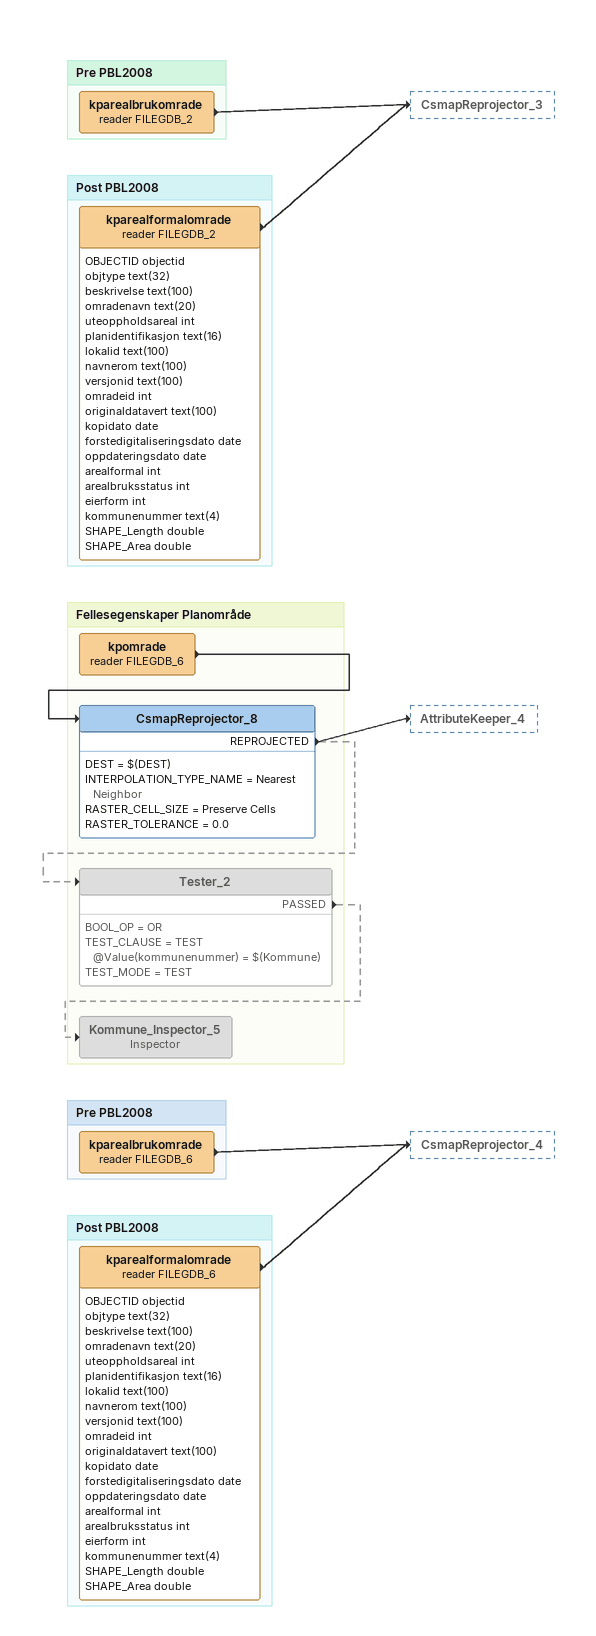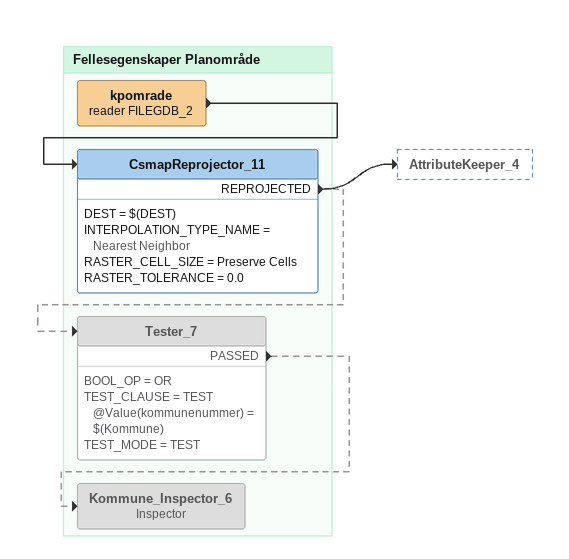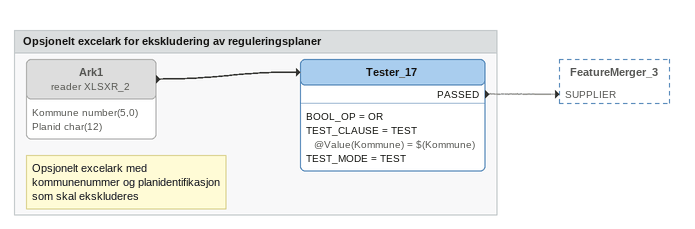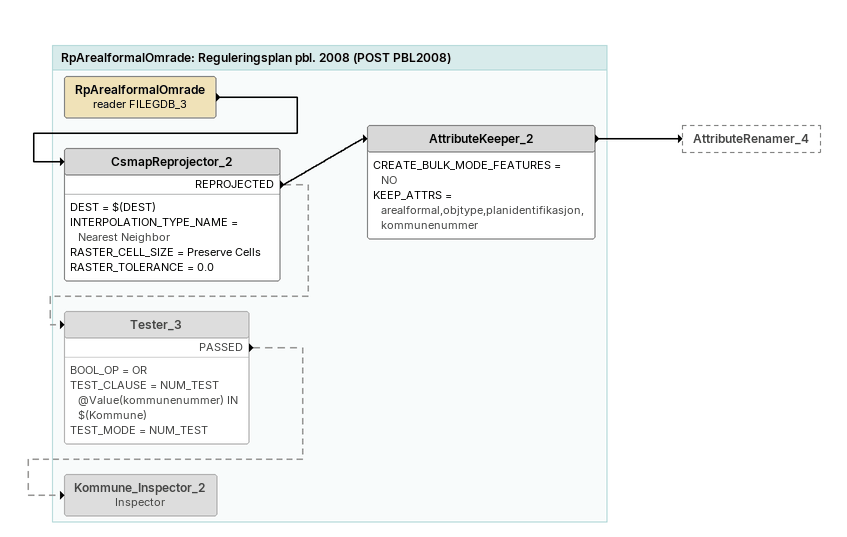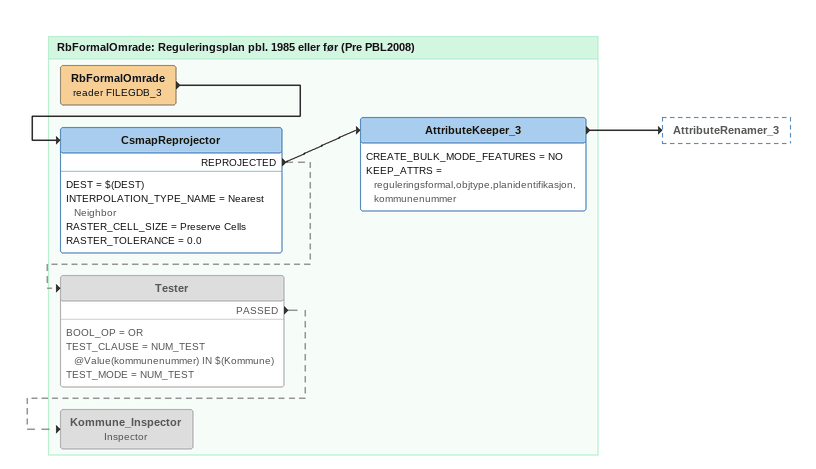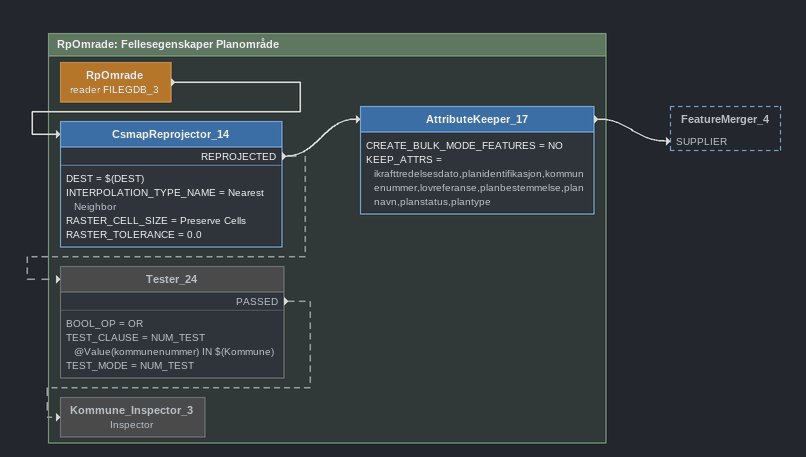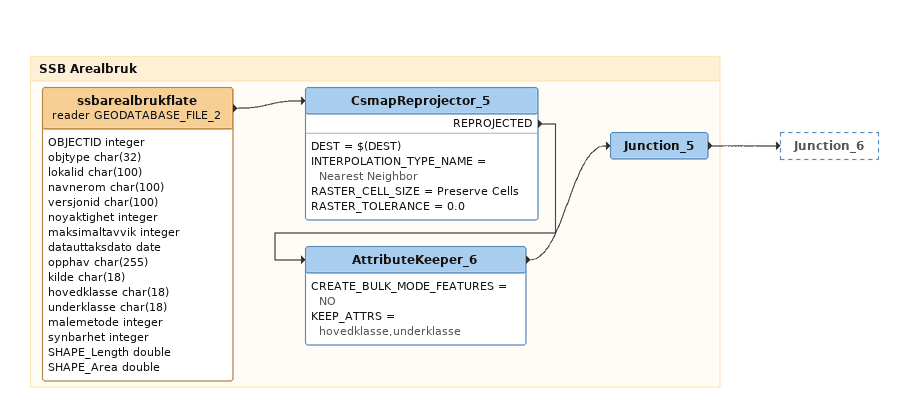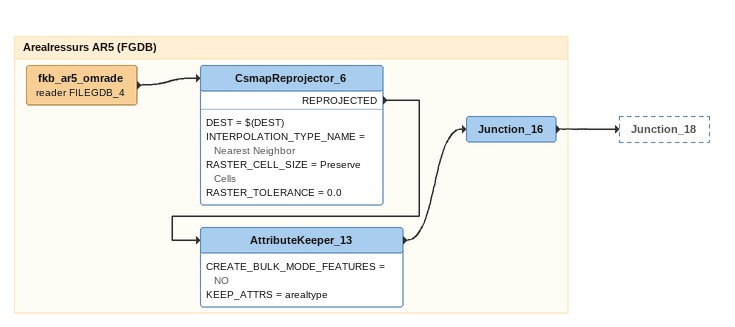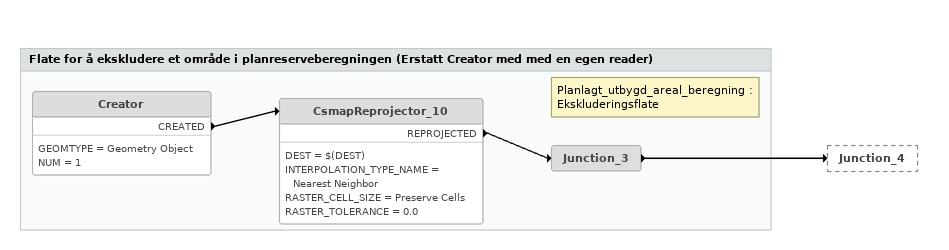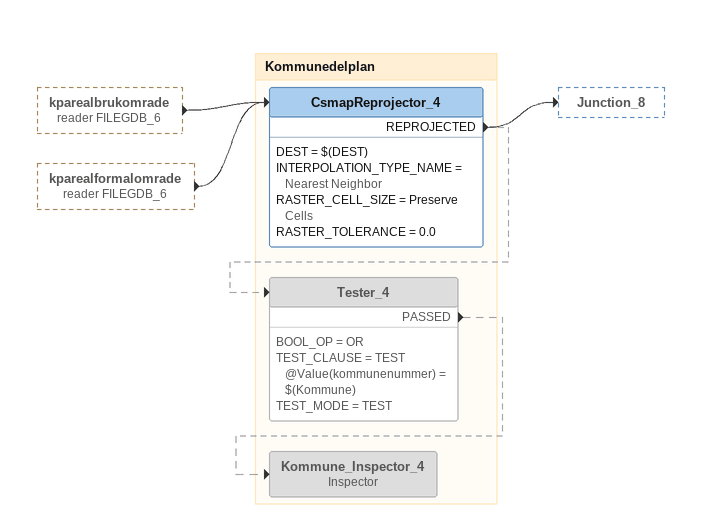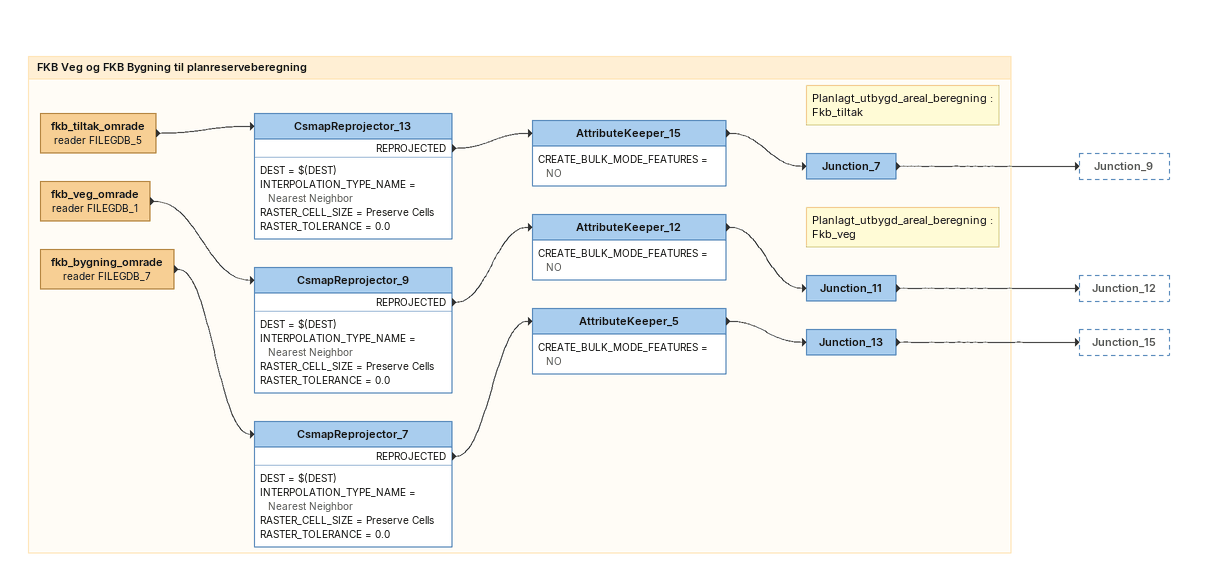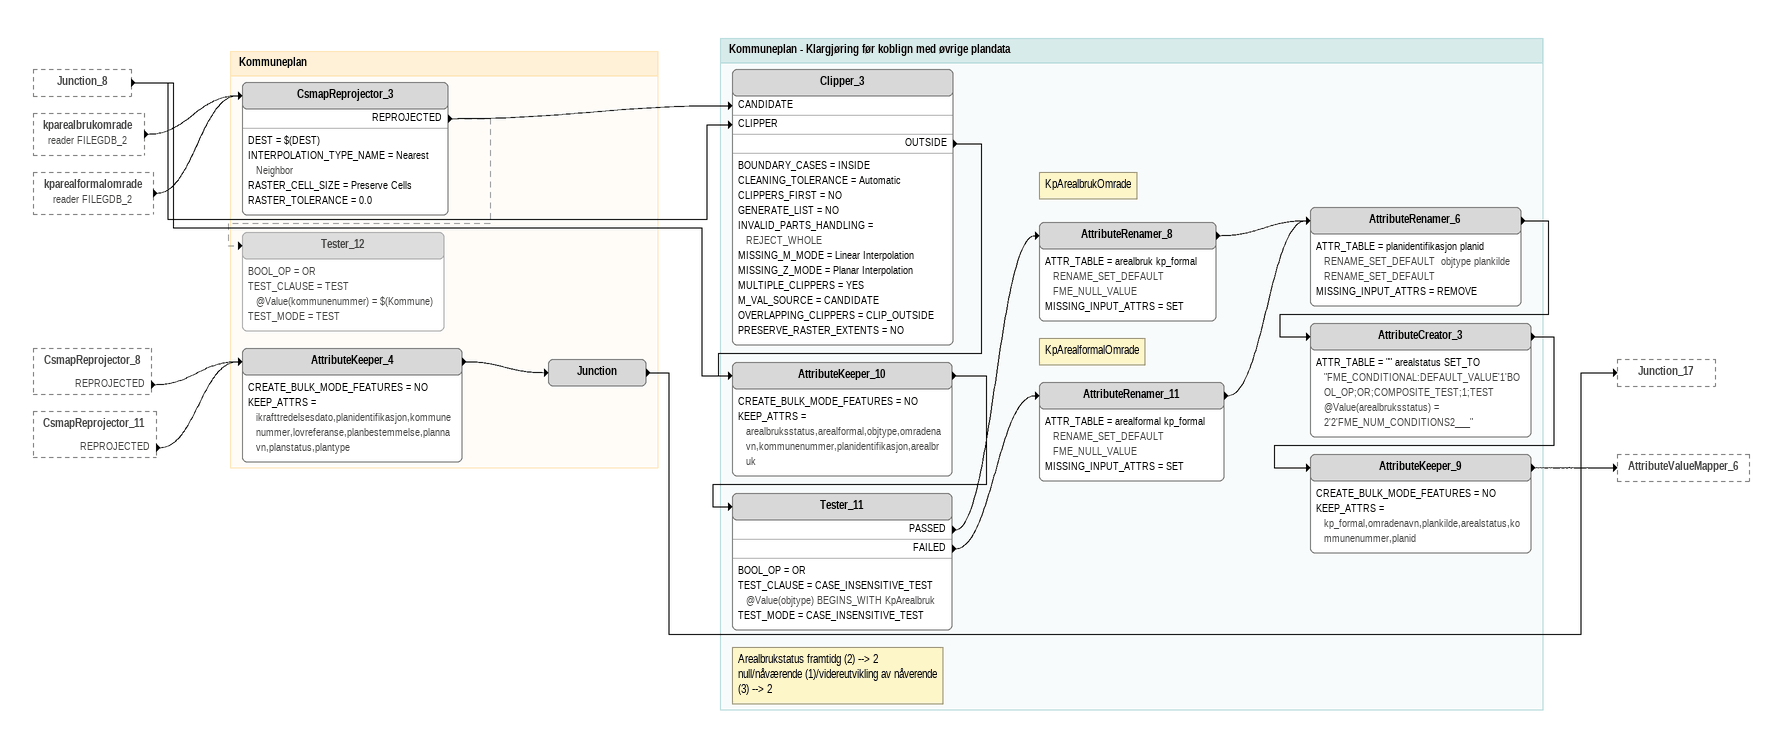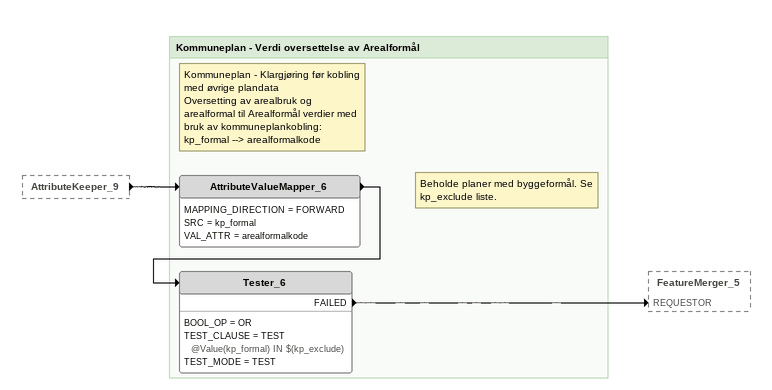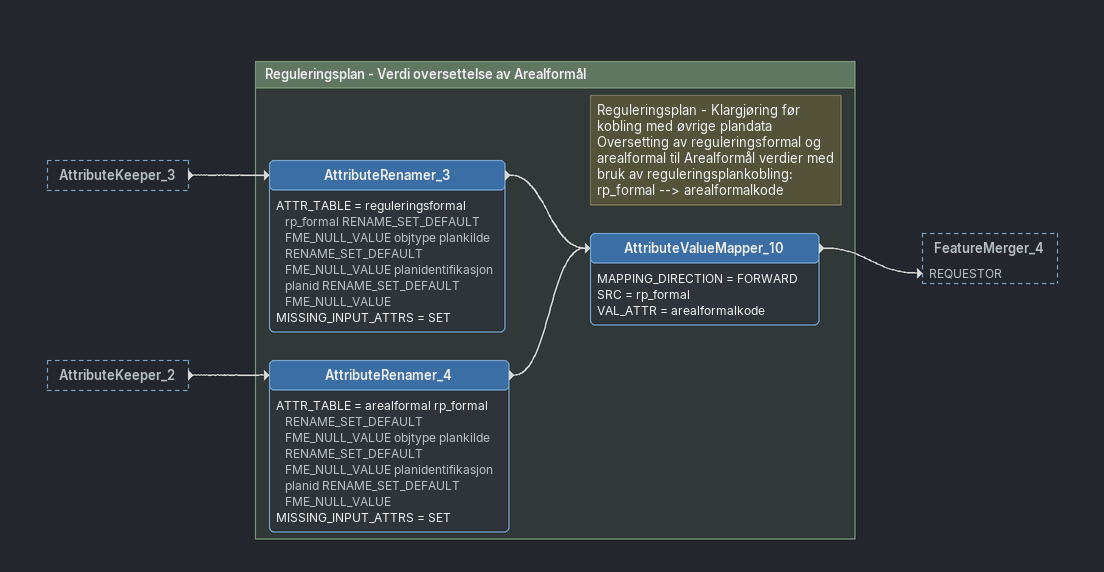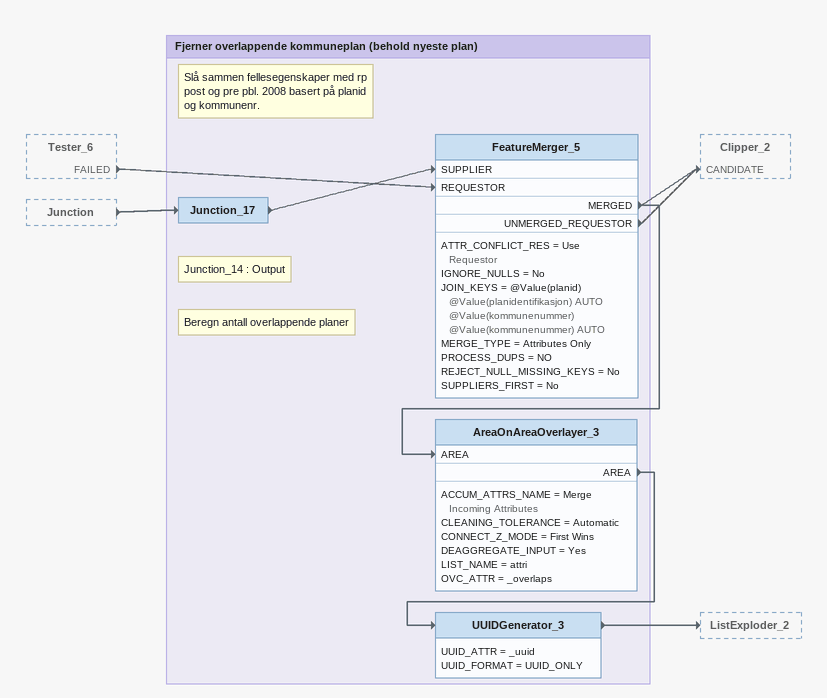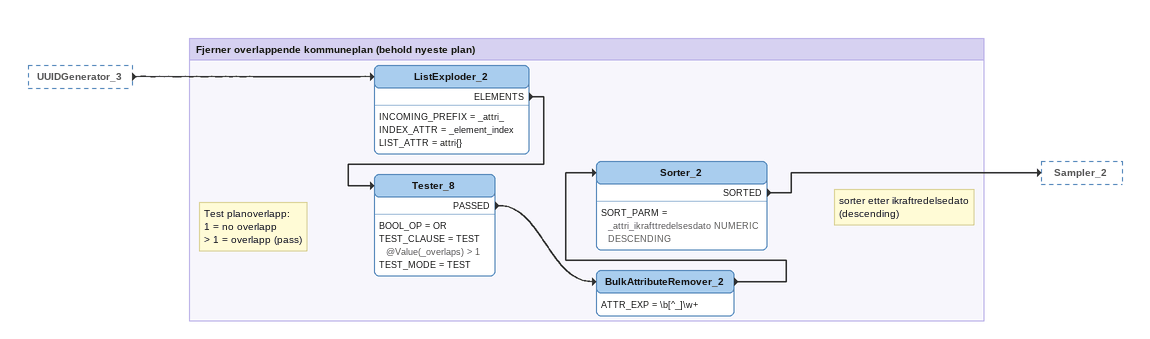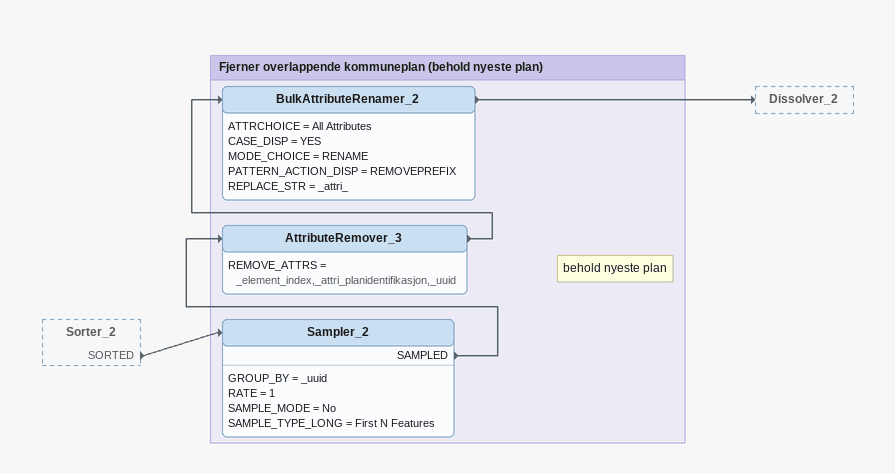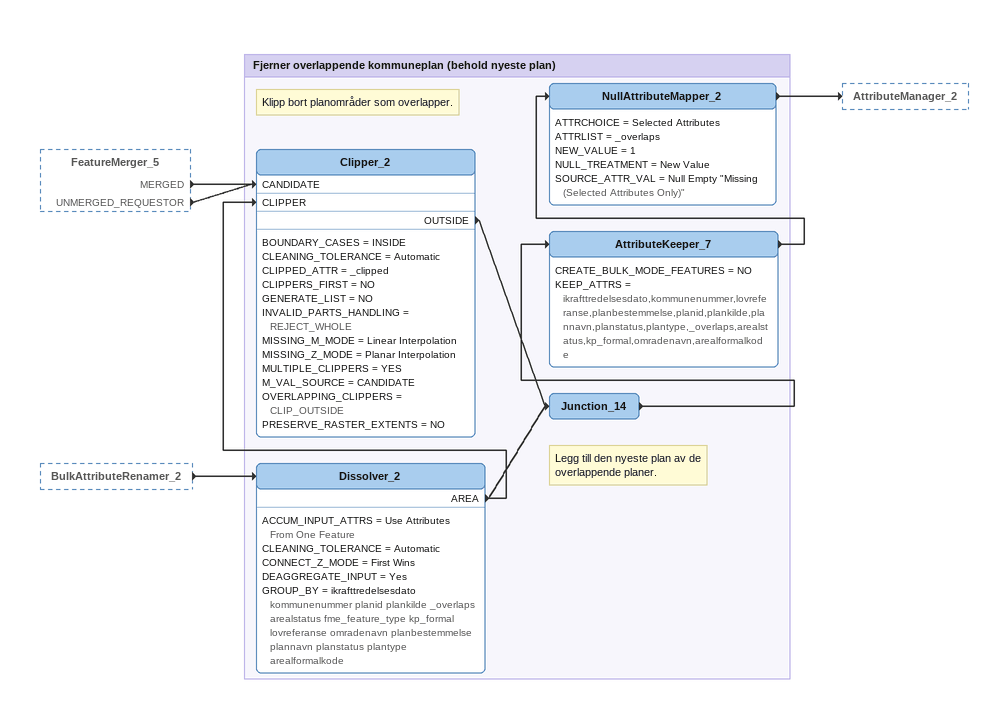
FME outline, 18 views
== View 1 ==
Bookmark: Pre PBL2008
kparealbrukomrade (reader FILEGDB_2)
    -> CsmapReprojector_3

Bookmark: Post PBL2008
kparealformalomrade (reader FILEGDB_2)
    attributes: OBJECTID objectid, objtype text(32), beskrivelse text(100), omradenavn text(20), uteoppholdsareal int, planidentifikasjon text(16), lokalid text(100), navnerom text(100), versjonid text(100), omradeid int, originaldatavert text(100), kopidato date, forstedigitaliseringsdato date, oppdateringsdato date, arealformal int, arealbruksstatus int, eierform int, kommunenummer text(4), SHAPE_Length double, SHAPE_Area double
    -> CsmapReprojector_3

Bookmark: Fellesegenskaper Planområde
kpomrade (reader FILEGDB_6)
    -> CsmapReprojector_8
CsmapReprojector_8
    DEST = $(DEST)
    INTERPOLATION_TYPE_NAME = Nearest Neighbor
    RASTER_CELL_SIZE = Preserve Cells
    RASTER_TOLERANCE = 0.0
    REPROJECTED -> Tester_2 [off]
    REPROJECTED -> AttributeKeeper_4
Tester_2 [off]
    BOOL_OP = OR
    TEST_CLAUSE = TEST @Value(kommunenummer) = $(Kommune)
    TEST_MODE = TEST
    PASSED -> Kommune_Inspector_5 [off]
Kommune_Inspector_5: Inspector [off]

Bookmark: Pre PBL2008
kparealbrukomrade (reader FILEGDB_6)
    -> CsmapReprojector_4

Bookmark: Post PBL2008
kparealformalomrade (reader FILEGDB_6)
    attributes: OBJECTID objectid, objtype text(32), beskrivelse text(100), omradenavn text(20), uteoppholdsareal int, planidentifikasjon text(16), lokalid text(100), navnerom text(100), versjonid text(100), omradeid int, originaldatavert text(100), kopidato date, forstedigitaliseringsdato date, oppdateringsdato date, arealformal int, arealbruksstatus int, eierform int, kommunenummer text(4), SHAPE_Length double, SHAPE_Area double
    -> CsmapReprojector_4

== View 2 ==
Bookmark: Fellesegenskaper Planområde
kpomrade (reader FILEGDB_2)
    -> CsmapReprojector_11
CsmapReprojector_11
    DEST = $(DEST)
    INTERPOLATION_TYPE_NAME = Nearest Neighbor
    RASTER_CELL_SIZE = Preserve Cells
    RASTER_TOLERANCE = 0.0
    REPROJECTED -> Tester_7 [off]
    REPROJECTED -> AttributeKeeper_4
Tester_7 [off]
    BOOL_OP = OR
    TEST_CLAUSE = TEST @Value(kommunenummer) = $(Kommune)
    TEST_MODE = TEST
    PASSED -> Kommune_Inspector_6 [off]
Kommune_Inspector_6: Inspector [off]

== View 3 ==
Bookmark: Opsjonelt excelark for ekskludering av reguleringsplaner
Note: Opsjonelt excelark med kommunenummer og planidentifikasjon som skal ekskluderes
Ark1 (reader XLSXR_2) [off]
    attributes: Kommune number(5,0), Planid char(12)
    -> Tester_17
Tester_17
    BOOL_OP = OR
    TEST_CLAUSE = TEST @Value(Kommune) = $(Kommune)
    TEST_MODE = TEST
    PASSED -> FeatureMerger_3 [SUPPLIER] [off]

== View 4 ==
Bookmark: RpArealformalOmrade: Reguleringsplan pbl. 2008 (POST PBL2008)
RpArealformalOmrade (reader FILEGDB_3)
    -> CsmapReprojector_2
CsmapReprojector_2
    DEST = $(DEST)
    INTERPOLATION_TYPE_NAME = Nearest Neighbor
    RASTER_CELL_SIZE = Preserve Cells
    RASTER_TOLERANCE = 0.0
    REPROJECTED -> Tester_3 [off]
    REPROJECTED -> AttributeKeeper_2
AttributeKeeper_2
    CREATE_BULK_MODE_FEATURES = NO
    KEEP_ATTRS = arealformal,objtype,planidentifikasjon,kommunenummer
    -> AttributeRenamer_4
Tester_3 [off]
    BOOL_OP = OR
    TEST_CLAUSE = NUM_TEST @Value(kommunenummer) IN $(Kommune)
    TEST_MODE = NUM_TEST
    PASSED -> Kommune_Inspector_2 [off]
Kommune_Inspector_2: Inspector [off]

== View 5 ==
Bookmark: RbFormalOmrade: Reguleringsplan pbl. 1985 eller før (Pre PBL2008)
RbFormalOmrade (reader FILEGDB_3)
    -> CsmapReprojector
CsmapReprojector
    DEST = $(DEST)
    INTERPOLATION_TYPE_NAME = Nearest Neighbor
    RASTER_CELL_SIZE = Preserve Cells
    RASTER_TOLERANCE = 0.0
    REPROJECTED -> Tester [off]
    REPROJECTED -> AttributeKeeper_3
AttributeKeeper_3
    CREATE_BULK_MODE_FEATURES = NO
    KEEP_ATTRS = reguleringsformal,objtype,planidentifikasjon,kommunenummer
    -> AttributeRenamer_3
Tester [off]
    BOOL_OP = OR
    TEST_CLAUSE = NUM_TEST @Value(kommunenummer) IN $(Kommune)
    TEST_MODE = NUM_TEST
    PASSED -> Kommune_Inspector [off]
Kommune_Inspector: Inspector [off]

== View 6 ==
Bookmark: RpOmrade: Fellesegenskaper Planområde
RpOmrade (reader FILEGDB_3)
    -> CsmapReprojector_14
CsmapReprojector_14
    DEST = $(DEST)
    INTERPOLATION_TYPE_NAME = Nearest Neighbor
    RASTER_CELL_SIZE = Preserve Cells
    RASTER_TOLERANCE = 0.0
    REPROJECTED -> Tester_24 [off]
    REPROJECTED -> AttributeKeeper_17
AttributeKeeper_17
    CREATE_BULK_MODE_FEATURES = NO
    KEEP_ATTRS = ikrafttredelsesdato,planidentifikasjon,kommunenummer,lovreferanse,planbestemmelse,plannavn,planstatus,plantype
    -> FeatureMerger_4 [SUPPLIER]
Tester_24 [off]
    BOOL_OP = OR
    TEST_CLAUSE = NUM_TEST @Value(kommunenummer) IN $(Kommune)
    TEST_MODE = NUM_TEST
    PASSED -> Kommune_Inspector_3 [off]
Kommune_Inspector_3: Inspector [off]

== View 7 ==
Bookmark: SSB Arealbruk
ssbarealbrukflate (reader GEODATABASE_FILE_2)
    attributes: OBJECTID integer, objtype char(32), lokalid char(100), navnerom char(100), versjonid char(100), noyaktighet integer, maksimaltavvik integer, datauttaksdato date, opphav char(255), kilde char(18), hovedklasse char(18), underklasse char(18), malemetode integer, synbarhet integer, SHAPE_Length double, SHAPE_Area double
    -> CsmapReprojector_5
CsmapReprojector_5
    DEST = $(DEST)
    INTERPOLATION_TYPE_NAME = Nearest Neighbor
    RASTER_CELL_SIZE = Preserve Cells
    RASTER_TOLERANCE = 0.0
    REPROJECTED -> AttributeKeeper_6
AttributeKeeper_6
    CREATE_BULK_MODE_FEATURES = NO
    KEEP_ATTRS = hovedklasse,underklasse
    -> Junction_5
Junction_5
    -> Junction_6

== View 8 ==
Bookmark: Arealressurs AR5 (FGDB)
fkb_ar5_omrade (reader FILEGDB_4)
    -> CsmapReprojector_6
CsmapReprojector_6
    DEST = $(DEST)
    INTERPOLATION_TYPE_NAME = Nearest Neighbor
    RASTER_CELL_SIZE = Preserve Cells
    RASTER_TOLERANCE = 0.0
    REPROJECTED -> AttributeKeeper_13
AttributeKeeper_13
    CREATE_BULK_MODE_FEATURES = NO
    KEEP_ATTRS = arealtype
    -> Junction_16
Junction_16
    -> Junction_18

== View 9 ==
Bookmark: Flate for å ekskludere et område i planreserveberegningen (Erstatt Creator med med en egen reader)
Creator [off]
    GEOMTYPE = Geometry Object
    NUM = 1
    CREATED -> CsmapReprojector_10
CsmapReprojector_10 [off]
    DEST = $(DEST)
    INTERPOLATION_TYPE_NAME = Nearest Neighbor
    RASTER_CELL_SIZE = Preserve Cells
    RASTER_TOLERANCE = 0.0
    REPROJECTED -> Junction_3
Note: Planlagt_utbygd_areal_beregning : Ekskluderingsflate
Junction_3 [off]
    -> Junction_4

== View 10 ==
kparealbrukomrade (reader FILEGDB_6) [outside]
    -> CsmapReprojector_4
kparealformalomrade (reader FILEGDB_6) [outside]
    -> CsmapReprojector_4

Bookmark: Kommunedelplan
CsmapReprojector_4
    DEST = $(DEST)
    INTERPOLATION_TYPE_NAME = Nearest Neighbor
    RASTER_CELL_SIZE = Preserve Cells
    RASTER_TOLERANCE = 0.0
    REPROJECTED -> Tester_4 [off]
    REPROJECTED -> Junction_8
Tester_4 [off]
    BOOL_OP = OR
    TEST_CLAUSE = TEST @Value(kommunenummer) = $(Kommune)
    TEST_MODE = TEST
    PASSED -> Kommune_Inspector_4 [off]
Kommune_Inspector_4: Inspector [off]

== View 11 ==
Bookmark: FKB Veg og FKB Bygning til planreserveberegning
fkb_tiltak_omrade (reader FILEGDB_5)
    -> CsmapReprojector_13
CsmapReprojector_13
    DEST = $(DEST)
    INTERPOLATION_TYPE_NAME = Nearest Neighbor
    RASTER_CELL_SIZE = Preserve Cells
    RASTER_TOLERANCE = 0.0
    REPROJECTED -> AttributeKeeper_15
AttributeKeeper_15
    CREATE_BULK_MODE_FEATURES = NO
    -> Junction_7
Note: Planlagt_utbygd_areal_beregning : Fkb_tiltak
Junction_7
    -> Junction_9
fkb_veg_omrade (reader FILEGDB_1)
    -> CsmapReprojector_9
CsmapReprojector_9
    DEST = $(DEST)
    INTERPOLATION_TYPE_NAME = Nearest Neighbor
    RASTER_CELL_SIZE = Preserve Cells
    RASTER_TOLERANCE = 0.0
    REPROJECTED -> AttributeKeeper_12
AttributeKeeper_12
    CREATE_BULK_MODE_FEATURES = NO
    -> Junction_11
Note: Planlagt_utbygd_areal_beregning : Fkb_veg
Junction_11
    -> Junction_12
fkb_bygning_omrade (reader FILEGDB_7)
    -> CsmapReprojector_7
CsmapReprojector_7
    DEST = $(DEST)
    INTERPOLATION_TYPE_NAME = Nearest Neighbor
    RASTER_CELL_SIZE = Preserve Cells
    RASTER_TOLERANCE = 0.0
    REPROJECTED -> AttributeKeeper_5
AttributeKeeper_5
    CREATE_BULK_MODE_FEATURES = NO
    -> Junction_13
Junction_13
    -> Junction_15

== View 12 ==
Junction_8 [outside]
    -> Clipper_3 [CLIPPER]
    -> AttributeKeeper_10
kparealbrukomrade (reader FILEGDB_2) [outside]
    -> CsmapReprojector_3
kparealformalomrade (reader FILEGDB_2) [outside]
    -> CsmapReprojector_3
CsmapReprojector_8 [outside]
    REPROJECTED -> AttributeKeeper_4
CsmapReprojector_11 [outside]
    REPROJECTED -> AttributeKeeper_4

Bookmark: Kommuneplan
CsmapReprojector_3
    DEST = $(DEST)
    INTERPOLATION_TYPE_NAME = Nearest Neighbor
    RASTER_CELL_SIZE = Preserve Cells
    RASTER_TOLERANCE = 0.0
    REPROJECTED -> Tester_12 [off]
    REPROJECTED -> Clipper_3 [CANDIDATE]
Tester_12 [off]
    BOOL_OP = OR
    TEST_CLAUSE = TEST @Value(kommunenummer) = $(Kommune)
    TEST_MODE = TEST
AttributeKeeper_4
    CREATE_BULK_MODE_FEATURES = NO
    KEEP_ATTRS = ikrafttredelsesdato,planidentifikasjon,kommunenummer,lovreferanse,planbestemmelse,plannavn,planstatus,plantype
    -> Junction
Junction
    -> Junction_17

Bookmark: Kommuneplan - Klargjøring før koblign med øvrige plandata
Clipper_3
    BOUNDARY_CASES = INSIDE
    CLEANING_TOLERANCE = Automatic
    CLIPPERS_FIRST = NO
    GENERATE_LIST = NO
    INVALID_PARTS_HANDLING = REJECT_WHOLE
    MISSING_M_MODE = Linear Interpolation
    MISSING_Z_MODE = Planar Interpolation
    MULTIPLE_CLIPPERS = YES
    M_VAL_SOURCE = CANDIDATE
    OVERLAPPING_CLIPPERS = CLIP_OUTSIDE
    PRESERVE_RASTER_EXTENTS = NO
    OUTSIDE -> AttributeKeeper_10
AttributeKeeper_10
    CREATE_BULK_MODE_FEATURES = NO
    KEEP_ATTRS = arealbruksstatus,arealformal,objtype,omradenavn,kommunenummer,planidentifikasjon,arealbruk
    -> Tester_11
Tester_11
    BOOL_OP = OR
    TEST_CLAUSE = CASE_INSENSITIVE_TEST @Value(objtype) BEGINS_WITH KpArealbruk
    TEST_MODE = CASE_INSENSITIVE_TEST
    PASSED -> AttributeRenamer_8
    FAILED -> AttributeRenamer_11
Note: KpArealbrukOmrade
AttributeRenamer_8
    ATTR_TABLE = arealbruk kp_formal RENAME_SET_DEFAULT FME_NULL_VALUE
    MISSING_INPUT_ATTRS = SET
    -> AttributeRenamer_6
Note: KpArealformalOmrade
AttributeRenamer_11
    ATTR_TABLE = arealformal kp_formal RENAME_SET_DEFAULT FME_NULL_VALUE
    MISSING_INPUT_ATTRS = SET
    -> AttributeRenamer_6
AttributeRenamer_6
    ATTR_TABLE = planidentifikasjon planid RENAME_SET_DEFAULT  objtype plankilde RENAME_SET_DEFAULT
    MISSING_INPUT_ATTRS = REMOVE
    -> AttributeCreator_3
Note: Arealbrukstatus framtidg (2) --> 2 / null/nåværende (1)/videreutvikling av nåverende (3) --> 2
AttributeCreator_3
    ATTR_TABLE = "" arealstatus SET_TO "FME_CONDITIONAL:DEFAULT_VALUE'1'BOOL_OP;OR;COMPOSITE_TEST;1;TEST @Value(arealbruksstatus) = 2'2'FME_NUM_CONDITIONS2___"
    -> AttributeKeeper_9
AttributeKeeper_9
    CREATE_BULK_MODE_FEATURES = NO
    KEEP_ATTRS = kp_formal,omradenavn,plankilde,arealstatus,kommunenummer,planid
    -> AttributeValueMapper_6

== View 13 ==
AttributeKeeper_9 [outside]
    -> AttributeValueMapper_6

Bookmark: Kommuneplan - Verdi oversettelse av Arealformål
Note: Kommuneplan - Klargjøring før kobling med øvrige plandata / Oversetting av arealbruk og arealformal til Arealformål verdier med bruk av kommuneplankobling: / kp_formal --> arealformalkode
AttributeValueMapper_6
    MAPPING_DIRECTION = FORWARD
    SRC = kp_formal
    VAL_ATTR = arealformalkode
    -> Tester_6
Note: Beholde planer med byggeformål. Se kp_exclude liste.
Tester_6
    BOOL_OP = OR
    TEST_CLAUSE = TEST @Value(kp_formal) IN $(kp_exclude)
    TEST_MODE = TEST
    FAILED -> FeatureMerger_5 [REQUESTOR]

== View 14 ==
AttributeKeeper_3 [outside]
    -> AttributeRenamer_3
AttributeKeeper_2 [outside]
    -> AttributeRenamer_4

Bookmark: Reguleringsplan - Verdi oversettelse av Arealformål
AttributeRenamer_3
    ATTR_TABLE = reguleringsformal rp_formal RENAME_SET_DEFAULT FME_NULL_VALUE objtype plankilde RENAME_SET_DEFAULT FME_NULL_VALUE planidentifikasjon planid RENAME_SET_DEFAULT FME_NULL_VALUE
    MISSING_INPUT_ATTRS = SET
    -> AttributeValueMapper_10
AttributeRenamer_4
    ATTR_TABLE = arealformal rp_formal RENAME_SET_DEFAULT FME_NULL_VALUE objtype plankilde RENAME_SET_DEFAULT FME_NULL_VALUE planidentifikasjon planid RENAME_SET_DEFAULT FME_NULL_VALUE
    MISSING_INPUT_ATTRS = SET
    -> AttributeValueMapper_10
Note: Reguleringsplan - Klargjøring før kobling med øvrige plandata / Oversetting av reguleringsformal og arealformal til Arealformål verdier med bruk av reguleringsplankobling: / rp_formal --> arealformalkode
AttributeValueMapper_10
    MAPPING_DIRECTION = FORWARD
    SRC = rp_formal
    VAL_ATTR = arealformalkode
    -> FeatureMerger_4 [REQUESTOR]

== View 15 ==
Tester_6 [outside]
    FAILED -> FeatureMerger_5 [REQUESTOR]
Junction [outside]
    -> Junction_17

Bookmark: Fjerner overlappende kommuneplan (behold nyeste plan)
Note: Junction_14 : Output
Junction_17
    -> FeatureMerger_5 [SUPPLIER]
Note: Slå sammen fellesegenskaper med rp post og pre pbl. 2008 basert på planid og kommunenr.
FeatureMerger_5
    ATTR_CONFLICT_RES = Use Requestor
    IGNORE_NULLS = No
    JOIN_KEYS = @Value(planid) @Value(planidentifikasjon) AUTO @Value(kommunenummer) @Value(kommunenummer) AUTO
    MERGE_TYPE = Attributes Only
    PROCESS_DUPS = NO
    REJECT_NULL_MISSING_KEYS = No
    SUPPLIERS_FIRST = No
    MERGED -> Clipper_2 [CANDIDATE]
    MERGED -> AreaOnAreaOverlayer_3 [AREA]
    UNMERGED_REQUESTOR -> Clipper_2 [CANDIDATE]
Note: Beregn antall overlappende planer
AreaOnAreaOverlayer_3
    ACCUM_ATTRS_NAME = Merge Incoming Attributes
    CLEANING_TOLERANCE = Automatic
    CONNECT_Z_MODE = First Wins
    DEAGGREGATE_INPUT = Yes
    LIST_NAME = attri
    OVC_ATTR = _overlaps
    AREA -> UUIDGenerator_3
UUIDGenerator_3
    UUID_ATTR = _uuid
    UUID_FORMAT = UUID_ONLY
    -> ListExploder_2

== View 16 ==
UUIDGenerator_3 [outside]
    -> ListExploder_2

Bookmark: Fjerner overlappende kommuneplan (behold nyeste plan)
ListExploder_2
    INCOMING_PREFIX = _attri_
    INDEX_ATTR = _element_index
    LIST_ATTR = attri{}
    ELEMENTS -> Tester_8
Note: Test planoverlapp: / 1 = no overlapp / > 1 = overlapp (pass)
Tester_8
    BOOL_OP = OR
    TEST_CLAUSE = TEST @Value(_overlaps) > 1
    TEST_MODE = TEST
    PASSED -> BulkAttributeRemover_2
BulkAttributeRemover_2
    ATTR_EXP = \b[^_]\w+
    -> Sorter_2
Note: sorter etter ikraftredelsedato (descending)
Sorter_2
    SORT_PARM = _attri_ikrafttredelsesdato NUMERIC DESCENDING
    SORTED -> Sampler_2

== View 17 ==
Sorter_2 [outside]
    SORTED -> Sampler_2

Bookmark: Fjerner overlappende kommuneplan (behold nyeste plan)
Note: behold nyeste plan
Sampler_2
    GROUP_BY = _uuid
    RATE = 1
    SAMPLE_MODE = No
    SAMPLE_TYPE_LONG = First N Features
    SAMPLED -> AttributeRemover_3
AttributeRemover_3
    REMOVE_ATTRS = _element_index,_attri_planidentifikasjon,_uuid
    -> BulkAttributeRenamer_2
BulkAttributeRenamer_2
    ATTRCHOICE = All Attributes
    CASE_DISP = YES
    MODE_CHOICE = RENAME
    PATTERN_ACTION_DISP = REMOVEPREFIX
    REPLACE_STR = _attri_
    -> Dissolver_2

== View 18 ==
FeatureMerger_5 [outside]
    MERGED -> Clipper_2 [CANDIDATE]
    UNMERGED_REQUESTOR -> Clipper_2 [CANDIDATE]
BulkAttributeRenamer_2 [outside]
    -> Dissolver_2

Bookmark: Fjerner overlappende kommuneplan (behold nyeste plan)
Dissolver_2
    ACCUM_INPUT_ATTRS = Use Attributes From One Feature
    CLEANING_TOLERANCE = Automatic
    CONNECT_Z_MODE = First Wins
    DEAGGREGATE_INPUT = Yes
    GROUP_BY = ikrafttredelsesdato kommunenummer planid plankilde _overlaps arealstatus fme_feature_type kp_formal lovreferanse omradenavn planbestemmelse plannavn planstatus plantype arealformalkode
    AREA -> Clipper_2 [CLIPPER]
    AREA -> Junction_14
Note: Klipp bort planområder som overlapper.
Clipper_2
    BOUNDARY_CASES = INSIDE
    CLEANING_TOLERANCE = Automatic
    CLIPPED_ATTR = _clipped
    CLIPPERS_FIRST = NO
    GENERATE_LIST = NO
    INVALID_PARTS_HANDLING = REJECT_WHOLE
    MISSING_M_MODE = Linear Interpolation
    MISSING_Z_MODE = Planar Interpolation
    MULTIPLE_CLIPPERS = YES
    M_VAL_SOURCE = CANDIDATE
    OVERLAPPING_CLIPPERS = CLIP_OUTSIDE
    PRESERVE_RASTER_EXTENTS = NO
    OUTSIDE -> Junction_14
Note: Legg till den nyeste plan av de overlappende planer.
Junction_14
    -> AttributeKeeper_7
AttributeKeeper_7
    CREATE_BULK_MODE_FEATURES = NO
    KEEP_ATTRS = ikrafttredelsesdato,kommunenummer,lovreferanse,planbestemmelse,planid,plankilde,plannavn,planstatus,plantype,_overlaps,arealstatus,kp_formal,omradenavn,arealformalkode
    -> NullAttributeMapper_2
NullAttributeMapper_2
    ATTRCHOICE = Selected Attributes
    ATTRLIST = _overlaps
    NEW_VALUE = 1
    NULL_TREATMENT = New Value
    SOURCE_ATTR_VAL = Null Empty "Missing (Selected Attributes Only)"
    -> AttributeManager_2
